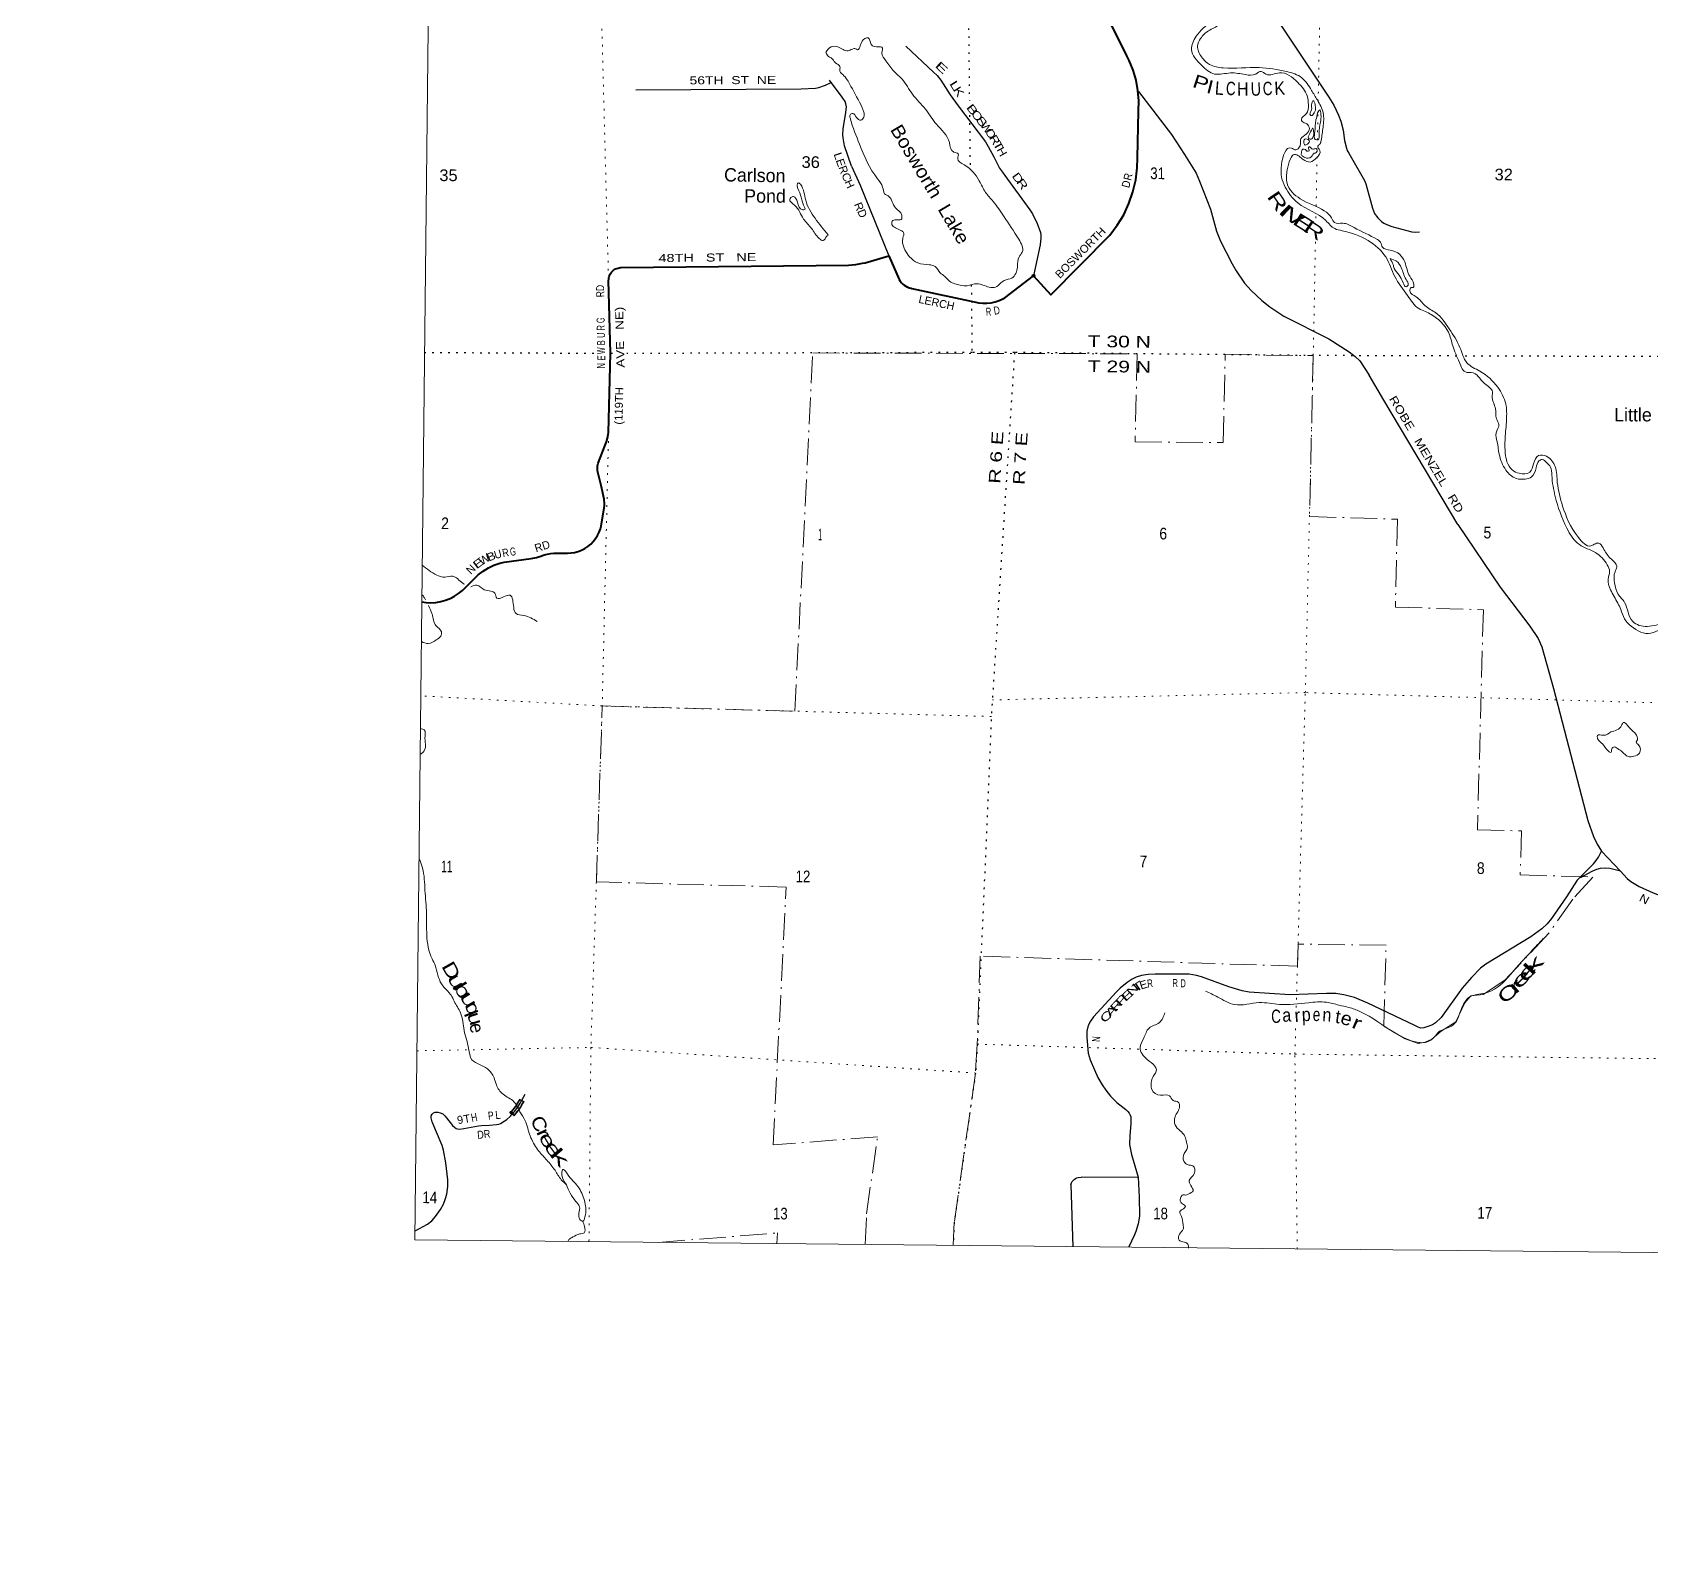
# Model space of a CAD drawing. Header units: feet. Extents: x -1048576 to 137166, y -268550 to 2097152.
# Drawn here: x -252344 to -228059, y 180331 to 203041 of the extents above; entities that cross this region are included whole.
import ezdxf
from ezdxf.enums import TextEntityAlignment as Align

# ---------------------------------------------------------------- set-up
doc = ezdxf.new("R2010")
doc.units = ezdxf.units.FT
doc.header["$LTSCALE"] = 80
doc.header["$PDMODE"] = 32
doc.header["$PDSIZE"] = 40
doc.linetypes.add('DOT_DASHED', pattern=[7.7, 5, -1.2, 0.3, -1.2])
doc.linetypes.add('DOTTED', pattern=[1.5, 0.3, -1.2])
for name, color, linetype, lineweight in [('26', 7, 'Continuous', 40), ('29', 7, 'Continuous', 25), ('31', 7, 'Continuous', 13), ('39', 7, 'Continuous', 13), ('4', 7, 'Continuous', 13), ('44', 7, 'DOT_DASHED', 13), ('6', 7, 'DOTTED', 25), ('7', 7, 'DOTTED', 13)]:
    doc.layers.add(name, color=color, linetype=linetype, lineweight=lineweight)
for name, color, linetype in [('27', 7, 'Continuous'), ('30', 7, 'Continuous'), ('41', 7, 'Continuous')]:
    doc.layers.add(name, color=color, linetype=linetype)

msp = doc.modelspace()

# ---------------------------------------------------------------- linework, layer by layer
at = {"layer": '26'}
for points in [[(-238027.38, 198980.15), (-237965.61, 198986.93), (-237904.88, 199000.13), (-237845.87, 199019.6), (-237789.22, 199045.14), (-237760.32, 199061.06), (-237327.63, 199390.52), (-237068.66, 199104.93), (-236184.44, 200000.13), (-236072.75, 200147.37), (-235977.07, 200305.48), (-235898.44, 200472.72), (-235837.71, 200647.27), (-235795.57, 200827.21), (-235772.47, 201010.56), (-235767.91, 201161.83), (-235756.8, 201857.98), (-235751.75, 202014.46), (-235763.08, 202170.6), (-235790.67, 202324.7), (-235834.22, 202475.08), (-235893.25, 202620.08), (-235927.6, 202688.62), (-236172.26, 203175.41)], [(-246501.19, 194500.02), (-246440.07, 194490.82), (-246366.11, 194487.49), (-246292.2, 194491.92), (-246219.16, 194504.04), (-246147.79, 194523.74), (-246078.86, 194550.78), (-246013.15, 194584.89), (-245951.35, 194625.67), (-245894.16, 194672.69), (-245659.75, 194906.72), (-245585.31, 194962.98), (-245505.4, 195011.15), (-245420.89, 195050.71), (-245332.71, 195081.21), (-245269.03, 195097.05), (-244863.96, 195149.51), (-244783.65, 195165.88), (-244705.49, 195190.56), (-244682.64, 195199.52), (-244625.57, 195216.5), (-244567.05, 195227.42), (-244525.43, 195231.39), (-244320.77, 195229.8), (-244265.94, 195233.03), (-244211.74, 195241.96), (-244158.78, 195256.51), (-244107.62, 195276.52), (-244058.84, 195301.77), (-244012.97, 195331.97), (-243970.5, 195366.81), (-243931.91, 195405.89), (-243897.61, 195448.8), (-243867.99, 195495.05), (-243843.36, 195544.15), (-243824, 195595.55), (-243812.86, 195636.16), (-243768.07, 195908.9), (-243763.9, 195947.23), (-243763.76, 195985.78), (-243767.66, 196024.13), (-243770.27, 196038.99), (-243813.37, 196246.34), (-243866.8, 196466.14), (-243870.08, 196489.78), (-243870.86, 196513.63), (-243869.15, 196537.43), (-243864.96, 196560.93), (-243859.31, 196581), (-243754.04, 196848.03), (-243733.17, 196900.6), (-243717.91, 196955.07), (-243708.43, 197010.83), (-243705.67, 197042.66), (-243674.48, 198227.72), (-243701.37, 199321.54), (-243701, 199340.89), (-243698.61, 199360.09), (-243694.23, 199378.94), (-243687.9, 199397.23), (-243679.69, 199414.75), (-243669.7, 199431.32), (-243658.03, 199446.75), (-243644.81, 199460.89), (-243630.18, 199473.56), (-243614.31, 199484.63), (-243597.37, 199493.98), (-243579.55, 199501.51), (-243561.03, 199507.14), (-243542.03, 199510.8), (-243522.75, 199512.46), (-243513.56, 199512.53), (-240102.2, 199549), (-239996.24, 199557.82), (-239891.78, 199577.66), (-239855.45, 199587.27), (-239497.48, 199691.72), (-239344.39, 199332.63), (-239328.67, 199308.74), (-239310.54, 199286.62), (-239290.2, 199266.51), (-239267.87, 199248.64), (-239243.79, 199233.2), (-239218.23, 199220.37), (-239191.47, 199210.27), (-239163.8, 199203.03), (-239152.91, 199201.01), (-238151.35, 198986.07), (-238089.52, 198979.86), (-238027.38, 198980.15)]]:
    msp.add_lwpolyline(points, dxfattribs=at)
at = {"layer": '29'}
for p, q in [((-243292, 202181.6), (-240811.87, 202195.5)), ((-228524.52, 190460.12), (-228809.03, 190761.84)), ((-235758.55, 185868.71), (-236616.54, 185873.04)), ((-236768.15, 185759.77), (-236737.77, 184827.54))]:
    msp.add_line(p, q, dxfattribs=at)
for points in [[(-234069.42, 203828.87), (-232902.31, 202068.95), (-232825.3, 201951.35), (-232756.42, 201801.31), (-232719.94, 201708.04), (-232683.47, 201574.22), (-232663.2, 201420.13), (-232634.84, 201306.58), (-232623.69, 201271.11), (-232602.42, 201229.54), (-232561.9, 201160.6), (-232367.38, 200819.97), (-232346.1, 200770.3), (-232245.81, 200406.34), (-232213.38, 200323.22), (-232187.04, 200286.73), (-232164.76, 200260.36), (-232108.02, 200203.6), (-232073.57, 200181.29), (-232018.87, 200154.93), (-231954.02, 200130.6), (-231654.15, 200049.49), (-231601.46, 200045.45), (-231540.68, 200049.49)], [(-239246.48, 202831.86), (-238831.08, 202442.03), (-238774.34, 202393.37), (-238717.61, 202324.43), (-238579.82, 202105.45), (-238458.25, 201939.19), (-238048.95, 201399.86), (-238008.42, 201330.92), (-237923.32, 201176.82), (-237838.22, 201002.45), (-237794.65, 200942.65), (-237761.22, 200897.02), (-237384.34, 200382.02), (-237346.85, 200320.18), (-237274.92, 200175.2), (-237243.51, 200097.15), (-237225.28, 200038.35), (-237219.2, 200003.88), (-237219.2, 199959.28), (-237230.34, 199854.85), (-237327.63, 199390.52)], [(-240060.13, 201032.79), (-240162.32, 201337.03), (-240186.64, 201458.69), (-240189.68, 201504.31), (-240182.58, 201596.56), (-240146.11, 201839.87), (-240134.97, 201926.05), (-240142.06, 201969.64), (-240154.22, 202002.08), (-240198.79, 202066.96), (-240387.07, 202326.44)], [(-240811.87, 202195.5), (-240598.98, 202205.86), (-240551.36, 202214.98), (-240518.94, 202223.09), (-240492.6, 202233.23), (-240449.04, 202250.46), (-240363.42, 202288.26)], [(-235753.72, 202155.35), (-235260.8, 201509.4), (-235066.28, 201209.32), (-234890, 200927.48), (-234839.34, 200811.91), (-234677.24, 200390.17), (-234584.03, 200061.71), (-234523.24, 199911.66), (-234351.01, 199569.01), (-234288.2, 199465.59), (-234164.6, 199281.09), (-234067.34, 199167.54), (-233907.26, 199019.53), (-233783.66, 198924.23), (-233574.95, 198784.33), (-232902.24, 198443.69), (-232594.24, 198249.04), (-232503.06, 198178.09), (-232434.17, 198113.21), (-232297.7, 197901.17)], [(-240060.13, 201032.79), (-239930.26, 200749.84), (-239497.48, 199691.72)], [(-230966.3, 195659.89), (-232077.19, 197526.62), (-232297.7, 197901.17)], [(-230966.3, 195659.89), (-230330.91, 194719.03), (-229885.13, 194135.08), (-229761.53, 193950.57), (-229706.82, 193826.89), (-229528.51, 193202.39), (-229017.89, 191223.47), (-228928.74, 190980.15), (-228875.06, 190867.66), (-228809.03, 190761.84)], [(-229174.04, 190325.12), (-229033.11, 190472.28), (-228931.8, 190569.61), (-228891.27, 190620.3), (-228854.8, 190668.96), (-228809.03, 190761.84)], [(-228524.52, 190460.12), (-228686.62, 190500.67), (-228751.46, 190508.78), (-228832.51, 190502.69), (-228887.22, 190486.47), (-228956.11, 190458.09), (-229132.4, 190362.79)], [(-228524.52, 190460.12), (-228426.13, 190352.77), (-228371.42, 190306.14), (-228246.8, 190232.12), (-228036.07, 190134.8), (-227947.93, 190099.32), (-227809.12, 190061.8), (-227647.02, 190033.42), (-226295.1, 189845.91)], [(-229174.04, 190325.12), (-229335.02, 190076.89), (-229561.96, 189752.48), (-229624.78, 189669.35), (-229707.85, 189598.38), (-229869.95, 189476.73), (-230544.7, 189065.13), (-230623.72, 189006.32), (-230761.51, 188868.45), (-230899.3, 188706.24), (-231215.39, 188268.28), (-231300.5, 188187.18), (-231345.08, 188158.79), (-231401.81, 188138.51), (-231476.78, 188112.16), (-231525.41, 188108.11), (-231572.02, 188126.35), (-231612.54, 188146.62), (-232317.68, 188479.15), (-232516.26, 188564.32), (-232674.3, 188608.92), (-232795.88, 188625.14), (-232933.67, 188625.14), (-233484.81, 188608.92), (-234094.72, 188647.44), (-234198.06, 188665.69), (-234400.23, 188728.47)], [(-234400.23, 188728.47), (-234807.97, 188874.53), (-234884.97, 188898.87), (-234994.38, 188915.09), (-235503.4, 188916.13), (-235610.37, 188911.03), (-235711.68, 188894.81), (-235788.68, 188870.48), (-235850.91, 188843.8), (-235925.97, 188793.73), (-236031.83, 188704.22), (-236084.52, 188651.5), (-236428.98, 188274.37), (-236473.56, 188213.54), (-236510.03, 188144.6), (-236530.29, 188063.5), (-236530.29, 187966.17), (-236510.03, 187730.97), (-236481.66, 187633.65), (-236412.77, 187479.55), (-236364.14, 187366), (-236299.3, 187256.51), (-236245.6, 187176.43), (-236172.66, 187089.25), (-236134.16, 187044.64), (-236080.46, 186992.93), (-235942.68, 186887.49), (-235915.32, 186858.1), (-235893.03, 186829.71), (-235878.85, 186801.33), (-235870.74, 186777), (-235868.72, 186730.36), (-235869.73, 186672.57), (-235885.94, 186498.19), (-235889.99, 186364.37), (-235861.63, 186210.27), (-235758.79, 185873.21), (-235742.58, 185571.09)], [(-246604.97, 185068.54), (-246418.56, 185165.08), (-246354.73, 185214.77), (-246296.98, 185282.68), (-246223.02, 185389.14), (-246179.46, 185469.22), (-246146.02, 185551.35), (-246126.77, 185619.27), (-246113.6, 185729.78), (-246114.61, 185830.14), (-246142.98, 186085.62), (-246179.46, 186276.23), (-246199.72, 186345.15), (-246284.82, 186547.91), (-246349.66, 186702.01), (-246362.85, 186759.82), (-246361.82, 186791.23), (-246346.64, 186818.62), (-246329.4, 186835.83), (-246302.06, 186844.98), (-246264.56, 186848), (-246227.09, 186838.9), (-246187.56, 186819.61), (-246156.17, 186792.26), (-246130.82, 186762.84), (-246041.67, 186645.24), (-246012.3, 186619.91), (-245985.96, 186603.69), (-245968.72, 186596.58), (-245937.33, 186593.56), (-245871.46, 186600.63), (-245653.65, 186644.25), (-245608.04, 186649.29), (-245486.47, 186653.35), (-245385.15, 186661.46), (-245348.95, 186668.44), (-245321.34, 186678.72), (-245267.63, 186710.12), (-245230.8, 186736.59), (-245174.42, 186787.17), (-245158.23, 186805.45), (-245113.65, 186858.16), (-245069.07, 186914.94), (-245026.52, 186979.82), (-244954.93, 187117.34)], [(-236768.15, 185759.77), (-236761.29, 185788.57), (-236748.63, 185808.33), (-236720.26, 185836.71), (-236697.46, 185851.42), (-236677.71, 185861.04), (-236662, 185867.64), (-236616.54, 185873.04)], [(-235742.58, 185571.09), (-235740.55, 185292.3), (-235748.66, 185227.42), (-235760.81, 185172.67), (-235793.23, 185059.12), (-235815.52, 185008.43), (-235905.83, 184818.76)]]:
    msp.add_lwpolyline(points, dxfattribs=at)
at = {"layer": '29', "linetype": 'DOTTED', "lineweight": 100}
msp.add_arc((-246042.07, 187598.46), 1188.01, 318.82134, 331.01002, dxfattribs=at)
at = {"layer": '29'}
msp.add_point((-237327.63, 199390.52), dxfattribs=at)
at = {"layer": '31'}
for p, q in [((-245035.95, 187040.42), (-244969.87, 187004.94)), ((-245032.81, 187029.65), (-244980.82, 187001.74)), ((-245119.53, 186791.73), (-245176.27, 186840.79)), ((-245120.34, 186803.01), (-245164.97, 186841.6))]:
    msp.add_line(p, q, dxfattribs=at)
for radius, start, end in [(1150.51, 318.82134, 331.01004), (1158.51, 319.20863, 330.59491), (1217.51, 319.20589, 330.65171), (1225.51, 318.82134, 331.01002)]:
    msp.add_arc((-246042.07, 187598.46), radius, start, end, dxfattribs=at)
msp.add_point((-245164.97, 186841.6), dxfattribs=at)
at = {"layer": '39'}
for p, q in [((-246523.55, 192600.94), (-246508.76, 192595.07)), ((-246543.92, 190634.11), (-246535.37, 190632.81))]:
    msp.add_line(p, q, dxfattribs=at)
for points in [[(-139726.18, 284721.75), (-139786.61, 284683.23), (-139865.18, 284636.58), (-139935.68, 284589.96), (-139981.99, 284555.51), (-140024.23, 284506.92), (-140030.24, 284490.75), (-140030.24, 284490.75), (-140086.75, 284492.64)], [(-234856.07, 204272.02), (-234707.74, 204174.06), (-234507.51, 204015.2), (-234463.61, 203712.35), (-234466.17, 203393.72), (-234544.63, 203160.39), (-234704.59, 203064.83), (-234824.42, 202948.79), (-234869.66, 202836.2), (-234808.51, 202672.37), (-234688.52, 202558.5), (-234483.38, 202508.51), (-233945.32, 202512.4), (-233530.69, 202452.71), (-233305.74, 202360.21), (-233160.16, 202171.52), (-233072.66, 202027.66), (-232985.54, 201835.39), (-232987.28, 201619.61), (-233015.1, 201418.15), (-233037.72, 201361.86), (-233066.14, 201335.86), (-233036.45, 201269.08), (-233083.67, 201160.54), (-233178.9, 201096.75), (-233283.38, 201133.86), (-233347.46, 201184.77), (-233415.75, 201211.52), (-233474.74, 201143.41), (-233524.43, 200978.42), (-233526.07, 200774.74), (-233328.43, 200545.32), (-232969.18, 200365.06), (-232859.2, 200259.33), (-232813.42, 200188.39), (-232690.58, 200179.37), (-232521.84, 200113.52), (-232170.65, 199933.32), (-232124.61, 199894.65), (-232094.99, 199819.8), (-231978.48, 199774.53), (-231837.93, 199710.92), (-231762.27, 199597.39), (-231687.43, 199383.04), (-231625.92, 199263.57), (-231634.36, 199217.25), (-231666.63, 199213.47), (-231685.15, 199165.21), (-231591.16, 199075.74), (-231461.25, 198943.65), (-231294.88, 198833.45), (-231095.3, 198593.93), (-230934.33, 198314.37), (-230829.37, 198085.66), (-230634.93, 197959.11), (-230366.84, 197719.06), (-230247.96, 197468.06), (-230235.77, 197229.99), (-230256.16, 196949.82), (-230253.92, 196727.96), (-230228.73, 196602.72), (-230149.13, 196479.08), (-230044.75, 196427.86), (-229887.44, 196444.79), (-229830, 196571.39), (-229754.43, 196695.85), (-229637.66, 196682.84), (-229505.91, 196528.54), (-229473.57, 196290.32), (-229393.8, 195936.77), (-229157.79, 195467.05), (-228969.39, 195340.55), (-228918.82, 195364.36), (-228850.18, 195379.96), (-228786.27, 195308.88), (-228678.7, 195154.77), (-228581, 195024.94), (-228607.78, 194952.55), (-228615.19, 194783.2), (-228564.12, 194619.44), (-228464.4, 194491.61), (-228411.18, 194343.98), (-228341.76, 194206.3), (-228124.73, 194132.01), (-227862.5, 194164.26), (-227671.7, 194086.15), (-227483.15, 193977.8), (-226944.73, 193775.98), (-226854.69, 193696.62), (-226867.5, 193607.99), (-226856.56, 193464.71), (-226793.87, 193242.38), (-226674.45, 193057.93), (-226639.64, 192876.16), (-226538.78, 192639.41), (-226396.17, 192331.76), (-226404.67, 192277.38)], [(-225252.94, 191665.43), (-225275.15, 191909.63), (-225312.08, 192077.3), (-225384.28, 192120.22), (-225579.46, 192156.02), (-225666.69, 192084.09), (-225821.17, 191917.9), (-225942.43, 191874.47), (-226061.74, 191822.96), (-226180.65, 191819.85), (-226460.28, 192128.57), (-226555.16, 192357.2), (-226540.5, 192425.65), (-226556.1, 192490.31), (-226703.07, 192757.66), (-226795.64, 193022.57), (-226903.82, 193352.14), (-226966.6, 193562.37), (-226965.65, 193681.35), (-227088.04, 193746.84), (-227590.06, 193964.51), (-227925.63, 194082.07), (-228069.14, 194028.73), (-228364.51, 194133.88), (-228466.36, 194247.6), (-228521.68, 194385.17), (-228567.26, 194480.31), (-228674.44, 194682.82), (-228711.44, 194842.43), (-228690.4, 194953.19), (-228725.84, 195056.32), (-228901.69, 195239.19), (-229142.55, 195358.03), (-229331.97, 195607.56), (-229505.47, 196082.84), (-229555.31, 196399.86), (-229576.5, 196521.02), (-229634.4, 196588.03), (-229700.5, 196636.94), (-229749.06, 196613.12), (-229790.17, 196512.6), (-229859.8, 196373.98), (-229956.78, 196342.47), (-230089.72, 196349.55), (-230243.86, 196475.79), (-230344.71, 196714.54), (-230377.45, 196902.36), (-230390.48, 197035.56), (-230349.19, 197158.26), (-230384.75, 197247.28), (-230401.7, 197394.63), (-230450.54, 197584.58), (-230445.98, 197651.1), (-230563.88, 197773.02), (-230764.03, 197941.96), (-230832.54, 197942.5), (-230942.2, 198088.55), (-231040.93, 198339.39), (-231107.78, 198545.62), (-231365.6, 198809.8), (-231451.89, 198854.84), (-231548.26, 198897.94), (-231719.99, 199092.88), (-231911.12, 199380.74), (-232047.8, 199674.23), (-232311.83, 199918.29), (-232699.55, 200066.5), (-232812.14, 200097.63), (-232944.17, 200217.64), (-233365.2, 200483.08), (-233554.72, 200720.51), (-233610.46, 201055.73), (-233461.34, 201306.66), (-233395.07, 201277.91), (-233338.28, 201323.86), (-233325.75, 201378.21), (-233321.18, 201444.73), (-233238, 201514.67), (-233190.96, 201601.02), (-233232.73, 201667.9), (-233300.93, 201706.75), (-233310.78, 201735.06), (-233237.53, 201823.23), (-233206.26, 201952.06), (-233225.32, 202087.33), (-233366.76, 202290.1), (-233641.66, 202435.42), (-233843.34, 202414.8), (-233915.55, 202455.7), (-233996.47, 202415.99), (-234151.71, 202407.11), (-234375.17, 202433.05), (-234613.09, 202416.74), (-234809.51, 202547.34), (-234958.75, 202782.44), (-234890.63, 202983.59), (-234661.19, 203199.61)], [(-240446.21, 202740.33), (-240362.91, 202824.39), (-240264.18, 202823.62), (-240111.51, 202763.95), (-240044.8, 202789.65), (-239998.41, 202795.34), (-239968.3, 202780.99), (-239927.51, 202841.18), (-239858.13, 202949.54), (-239809.69, 202959.25), (-239764.14, 202860.08), (-239649.58, 202822.89), (-239603.26, 202818.49), (-239601.95, 202731.76), (-239544.44, 202616.36), (-239420.81, 202454.06), (-239300.84, 202338.18), (-239145.46, 202115.13), (-238951.81, 201889.77), (-238786.37, 201664.62), (-238591.11, 201388.83), (-238525.77, 201245.14), (-238459.47, 201220.42), (-238466.07, 201151.9), (-238370.12, 201056.37), (-238142.36, 200812.59), (-238047.02, 200640.43), (-237935.26, 200506.46), (-237769.87, 200275.26), (-237550.92, 199938.79), (-237498.06, 199746.78), (-237544.97, 199676.56), (-237570.4, 199521.47), (-237654.35, 199356.75), (-237769.51, 199319.33), (-237897.25, 199221.5), (-237993.98, 199220.23), (-238176.94, 199272.07), (-238326.31, 199240.96), (-238489.34, 199264.41), (-238569.68, 199297.3), (-238663.7, 199382.74), (-238727.77, 199433.65), (-238805.59, 199529.04), (-238890.01, 199555.92), (-239065.1, 199583.49), (-239187.27, 199677.21), (-239292.34, 199891.8), (-239287.77, 199958.32), (-239279.06, 200038.92), (-239317.11, 200069.47), (-239399.41, 200108.42), (-239453.39, 200161.28), (-239448.97, 200209.65), (-239394.39, 200231.41), (-239313.76, 200234.81), (-239305.16, 200301.3), (-239398.99, 200410.93), (-239448.63, 200502.07), (-239492.38, 200575.01), (-239562.53, 200621.94), (-239591.95, 200720.99), (-239667.55, 200842.58), (-239939.41, 201365.01), (-240079.32, 201757.35), (-240080.94, 201805.76), (-240038.47, 201825.6), (-239984.53, 201766.7), (-239918.38, 201723.83), (-239875.68, 201771.9), (-239875.07, 201846.52), (-239940.37, 201996.26), (-240111.15, 202308.17), (-240172.95, 202391.33), (-240232.85, 202460.37), (-240232.31, 202526.91), (-240300.36, 202583.91), (-240362.24, 202656.99), (-240414.39, 202687.65), (-240432.26, 202720.06), (-240446.21, 202740.33)], [(-233101.7, 201925.03), (-233119.25, 201997.77), (-233131.2, 202013.99), (-233155.66, 201979.9), (-233160.52, 201877.08), (-233177.26, 201800.58), (-233163.22, 201792.4), (-233120.56, 201834.42), (-233102.09, 201876.63), (-233101.7, 201925.03)], [(-233068.17, 201834.01), (-233035.56, 201880.15), (-233018.01, 201807.41), (-233024.95, 201696.54), (-233046.58, 201513.18), (-233063.36, 201430.63), (-233103.63, 201434.97), (-233112.99, 201523.78), (-233103.91, 201650.77), (-233093.21, 201727.32), (-233068.17, 201834.01)], [(-233206.02, 201482.15), (-233160.93, 201576.59), (-233144.56, 201606.71), (-233129, 201559.47), (-233135.49, 201481.61), (-233164.05, 201439.48), (-233196.24, 201445.78), (-233212.21, 201464.05), (-233206.02, 201482.15)], [(-233310.81, 201230.87), (-233288.18, 201289.18), (-233251.96, 201282.85), (-233227.97, 201258.47), (-233197.7, 201264.28), (-233203.34, 201314.74), (-233195.21, 201322.75), (-233153.13, 201294.19), (-233128.98, 201289.97), (-233088.61, 201297.72), (-233082.99, 201245.24), (-233131.55, 201221.42), (-233149.92, 201191.31), (-233232.83, 201155.65), (-233283.03, 201178.22), (-233312.99, 201210.72), (-233310.81, 201230.87)], [(-233226.51, 201439.96), (-233196.43, 201421.58), (-233194.64, 201393.33), (-233221.07, 201365.3), (-233255.43, 201351.45), (-233273.36, 201377.81), (-233273.03, 201418.14), (-233260.76, 201440.23), (-233226.51, 201439.96)], [(-240409.81, 200005.35), (-240605.29, 200252.91), (-240746.19, 200522.23), (-240824.86, 200762.83), (-240850.89, 200783.2), (-240871.12, 200773.27), (-240873.44, 200734.97), (-240824.14, 200601.48), (-240777, 200449.86), (-240759.4, 200383.17), (-240789.64, 200381.39), (-240871.35, 200494.96), (-240927.08, 200580.1), (-240969.55, 200562.28), (-240983.83, 200540.2), (-240914.04, 200448.91), (-240778.68, 200242.15), (-240658.9, 200102.07), (-240543.25, 199949.91), (-240483.03, 199921.21), (-240448.48, 199957.24), (-240421.98, 199995.36), (-240409.81, 200005.35)], [(-231981.52, 199647.5), (-231885.11, 199608.43), (-231813.33, 199513.08), (-231742.21, 199337.08), (-231712.66, 199252.14), (-231741.1, 199224.13), (-231784.94, 199284.97), (-231846.48, 199400.4), (-231920.22, 199501.81), (-231935.89, 199558.4), (-231981.52, 199647.5)], [(-246497.84, 195048.48), (-246280.61, 194902.17), (-246157.94, 194870.96), (-246042.95, 194886.21), (-245890.66, 194780.15), (-245864.36, 194764.59)], [(-246443.32, 194534.89), (-246470.7, 194568.86), (-246489.3, 194596.77), (-246501.54, 194600.4)], [(-245769.91, 194724.54), (-245677.3, 194750.26), (-245567.01, 194682.85), (-245466.43, 194661.91), (-245408.25, 194629.19), (-245378.61, 194556.35), (-245279.73, 194573.74), (-245180.79, 194599.19), (-245125.85, 194415.24), (-245090.31, 194324.21), (-244975.68, 194295.08), (-244867.15, 194259.96), (-244774.9, 194204.79)], [(-246507.99, 193903.6), (-246405.74, 193876.62), (-246286.42, 193930.14), (-246219.46, 193988.11), (-246208.88, 194050.55), (-246290.75, 194143.95), (-246349.8, 194317.85), (-246403.19, 194443.3), (-246404.93, 194447.54)], [(-246508.76, 192595.07), (-246470.58, 192582.37), (-246457.5, 192455.21), (-246446.35, 192338.16), (-246483.35, 192247.69), (-246526.53, 192215.38)], [(-228673.5, 192549.1), (-228509.49, 192646.64), (-228486.98, 192688.82), (-228386.88, 192607.37), (-228296.93, 192517.94), (-228273.43, 192433.05), (-228289.82, 192398.9), (-228255.91, 192356.28), (-228240.8, 192231.13), (-228325.8, 192185.4), (-228408.46, 192179.99), (-228500.58, 192251.29), (-228568.7, 192300.22), (-228633, 192322.91), (-228659.56, 192278.74), (-228667.89, 192244.52), (-228706.05, 192260.96), (-228795.84, 192370.56), (-228869.75, 192451.8), (-228871.4, 192496.18), (-228784.73, 192499.54), (-228673.5, 192549.1)], [(-246535.37, 190632.81), (-246493.33, 190509.33), (-246455.74, 190172.25), (-246432.31, 189829.22), (-246428.88, 189504.5), (-246349.16, 189144.9), (-246303.56, 189051.77), (-246262.45, 188902.21), (-246209.09, 188772.73), (-246099.47, 188643.78), (-246064.44, 188602.92), (-246017.73, 188509.5), (-245922.41, 188338.92), (-245868.14, 188072.29), (-245801.8, 187801.53), (-245750.78, 187631.73), (-245638.49, 187562.29), (-245520.13, 187496.83), (-245420.47, 187360.94), (-245385.03, 187257.81), (-245285.42, 187115.86), (-245123.1, 187003.68), (-245047.07, 186879.06)], [(-229683.83, 189453.17), (-229866.78, 189254.93), (-229990.78, 189120.77), (-230082.27, 189020.65), (-230218.57, 188860.36), (-230558.94, 188633.1), (-230795.21, 188570.4), (-230934.13, 188335.52), (-230981.39, 188222.94), (-231058.64, 188138.84), (-231250.78, 188051.6), (-231319.95, 187969.45), (-231433.37, 187897.72), (-231624.73, 187907.28), (-231909.85, 188034.53), (-232433.19, 188357.24), (-232599.96, 188417.02), (-232748.79, 188452.46), (-232935.51, 188494.91), (-233206.32, 188488.38), (-233641.4, 188463.42), (-233943.45, 188489.96), (-234314.46, 188460.57), (-234565.44, 188573.44), (-234750.12, 188661.6)], [(-235359.29, 188335.58), (-235441.06, 188191.01), (-235596.89, 188107.52), (-235676.71, 187954.86), (-235732.24, 187816.14), (-235622.86, 187635.8), (-235510.8, 187538.13), (-235487.03, 187487.52), (-235534.23, 187381), (-235565.48, 187254.19), (-235553.93, 187187.55), (-235423.65, 187099.82), (-235290.71, 187092.73), (-235234.86, 187021.71), (-235158.49, 186996.92), (-235138.86, 186932.23), (-235206.62, 186775.45), (-235205.58, 186654.44), (-235129.7, 186569.15), (-235057.84, 186483.89), (-235034.34, 186399), (-235018.86, 186320.23), (-235082.33, 186195.68), (-235058.99, 186090.63), (-235010.91, 186055.97), (-234940.5, 186041.31), (-234915.2, 185930.19), (-234992.64, 185821.89), (-234969.08, 185745.07), (-234935.45, 185668.17), (-235010.41, 185618.33), (-235050.82, 185604.53), (-235083.03, 185608.81), (-235129.97, 185534.56), (-235094.22, 185469.75), (-235050.19, 185433.1), (-235080.69, 185399.05), (-235133.42, 185357.11), (-235111.85, 185282.33), (-235084.63, 185159.09), (-235085.17, 185092.54), (-235140.18, 185018.35), (-235144.94, 184927.64), (-235088.73, 184900.98), (-235016.45, 184868.15), (-235006.64, 184835.81), (-235007.49, 184809.43)], [(-245047.07, 186879.06), (-245031.61, 186853.73), (-244958.08, 186726.11), (-244877.37, 186489.52), (-244766.16, 186286.98), (-244642.38, 186142.83), (-244522.64, 185998.72), (-244505.44, 185974.71)], [(-244505.44, 185974.71), (-244411.11, 185834.49), (-244335.16, 185757.27)], [(-244335.16, 185757.27), (-244402.45, 185909.05), (-244395.82, 185981.6), (-244279.91, 185861.36)], [(-244279.91, 185861.36), (-244130.22, 185683.07), (-244053.36, 185468.7), (-244065.22, 185246.95), (-244087.68, 185210.83), (-244131.8, 185237.39), (-244138.33, 185427.01), (-244196.08, 185512.16), (-244277.75, 185629.77), (-244335.16, 185757.27)], [(-244088.54, 185208.96), (-244064.13, 185131.99), (-244066.89, 185039.24), (-244135.55, 185021.62), (-244236.67, 184976.02), (-244289.32, 184944.16), (-244315.77, 184909.09)]]:
    msp.add_spline(points, degree=3, dxfattribs=at)
at = {"layer": '4'}
msp.add_lwpolyline([(-244583.22, 368785.28), (-214011.33, 368469.88), (-183439.04, 368196.52), (-152866.39, 367965.22), (-122293.46, 367775.97), (-91720.3, 367628.79), (-61146.96, 367523.64), (-30573.52, 367460.57), (0, 367439.54), (0, 183577.08), (-30826.42, 183598.29), (-61652.78, 183661.9), (-92479.02, 183767.9), (-123305.1, 183916.31), (-154130.93, 184107.12), (-184956.48, 184340.33), (-215781.67, 184615.95), (-246606.45, 184933.97)], close=True, dxfattribs=at)
msp.add_lwpolyline([(-244583.22, 368785.28), (-214011.33, 368469.88), (-183439.04, 368196.52), (-152866.39, 367965.22), (-122293.46, 367775.97), (-91720.3, 367628.79), (-61146.96, 367523.64), (-30573.52, 367460.57), (0, 367439.54), (0, 183577.08), (-30826.42, 183598.29), (-61652.78, 183661.9), (-92479.02, 183767.9), (-123305.1, 183916.31), (-154130.93, 184107.12), (-184956.48, 184340.33), (-215781.67, 184615.95), (-246606.45, 184933.97)], close=True, dxfattribs=at)
msp.add_lwpolyline([(-244583.22, 368785.28), (-214011.33, 368469.88), (-183439.04, 368196.52), (-152866.39, 367965.22), (-122293.46, 367775.97), (-91720.3, 367628.79), (-61146.96, 367523.64), (-30573.52, 367460.57), (0, 367439.54), (0, 183577.08), (-30826.42, 183598.29), (-61652.78, 183661.9), (-92479.02, 183767.9), (-123305.1, 183916.31), (-154130.93, 184107.12), (-184956.48, 184340.33), (-215781.67, 184615.95), (-246606.45, 184933.97)], close=True, dxfattribs=at)
msp.add_lwpolyline([(-244583.22, 368785.28), (-214011.33, 368469.88), (-183439.04, 368196.52), (-152866.39, 367965.22), (-122293.46, 367775.97), (-91720.3, 367628.79), (-61146.96, 367523.64), (-30573.52, 367460.57), (0, 367439.54), (0, 183577.08), (-30826.42, 183598.29), (-61652.78, 183661.9), (-92479.02, 183767.9), (-123305.1, 183916.31), (-154130.93, 184107.12), (-184956.48, 184340.33), (-215781.67, 184615.95), (-246606.45, 184933.97)], close=True, dxfattribs=at)
at = {"layer": '44'}
for points in [[(-239856.6, 184860.71), (-239833.38, 185324.14), (-239669.11, 186478.29), (-241233.13, 186354.49), (-241039.81, 190223.01), (-243885.41, 190300.16), (-243797.7, 192938.75), (-240908.01, 192860.4), (-240639.52, 198233.06), (-235773.88, 198220.74), (-235805.03, 196900.98), (-234484.98, 196887.76), (-234453.83, 198207.52), (-233133.77, 198194.3), (-233190.79, 195778.55), (-231871.33, 195740.29), (-231902.48, 194420.64), (-230583.01, 194382.38), (-230671.34, 191083.56), (-230011.61, 191064.43), (-230030.66, 190404.7), (-228940.77, 190373.1), (-229241.06, 190041.03), (-229597.69, 189534.58), (-230259.17, 188826.71), (-230587.04, 188613.77), (-230771.1, 188590.75), (-230863.13, 188487.16), (-230995.43, 188199.41), (-231214, 188061.29), (-231357.8, 187940.43), (-231455.59, 187894.39), (-231559.13, 187877.12), (-231754.69, 187946.18), (-232076.93, 188137.95), (-232041.93, 189350.3), (-233362, 189366.97), (-233371.53, 189036.9), (-238130.58, 189186.69), (-238172.11, 187867.34), (-238199.78, 187433.96), (-238518.05, 185197.84), (-238535.65, 184846.61)], [(-242955.06, 184894.07), (-241169.5, 185035.4), (-241177.54, 184874.88)]]:
    msp.add_lwpolyline(points, dxfattribs=at)
at = {"layer": '6'}
for p, q in [((-238289.17, 201800), (-238280.37, 200962.63)), ((-238262.4, 199253.51), (-238251.75, 198240.08)), ((-243924.18, 198225.58), (-246460.08, 198235.23)), ((-243645.16, 198224.52), (-243704.55, 198224.75))]:
    msp.add_line(p, q, dxfattribs=at)
for points in [[(-238344.59, 208746.89), (-238305.36, 203340.84), (-238291.41, 202012.84)], [(-230982.91, 198187.42), (-233133.77, 198194.3), (-237614.99, 198239.17), (-238251.75, 198240.08), (-243430.28, 198224.85)], [(-237614.99, 198239.17), (-237957.87, 192854.79), (-238172.11, 187867.34), (-238199.78, 187433.96), (-238518.05, 185197.84), (-238535.65, 184846.61)], [(-226424.67, 198171.6), (-227830.17, 198177.33), (-230881.69, 198187.09)]]:
    msp.add_lwpolyline(points, dxfattribs=at)
at = {"layer": '7'}
for p, q in [((-233071.43, 201423.71), (-233063.21, 201849.79)), ((-233090.54, 200433.3), (-233076.33, 201169.76)), ((-233094, 200253.95), (-233093.05, 200303.39))]:
    msp.add_line(p, q, dxfattribs=at)
for points in [[(-233060.2, 202005.69), (-233030, 203570.13), (-233039.75, 208862.14), (-233038.89, 214220.63), (-232989.71, 219574.7), (-233022.48, 222838.74)], [(-243682.28, 213667.72), (-243688.66, 208722.96), (-243811.71, 203454.17), (-243674.48, 198227.72), (-243797.7, 192938.75), (-243967.93, 187817.55), (-243996.15, 184905.39)], [(-233389.39, 188418.11), (-233253.09, 193139.25), (-233133.77, 198194.3), (-233098.65, 200013.25)], [(-237961.24, 192780.51), (-243797.7, 192938.75), (-246516.7, 193090.6)], [(-226788.31, 193000.65), (-227934.47, 192985.03), (-233253.09, 193139.25), (-237945.19, 193029.7)], [(-233374.37, 184792.27), (-233409.62, 187717.44), (-233397.73, 188129.33)], [(-246575.28, 187767.29), (-243967.93, 187817.55), (-238199.78, 187433.96)], [(-238172.11, 187867.34), (-233409.62, 187717.44), (-228025.83, 187649.43), (-225116.48, 187661.72)]]:
    msp.add_lwpolyline(points, dxfattribs=at)

# ---------------------------------------------------------------- texts
at = {"layer": '27'}
for s, rotation, width, p in [('R', 76.427, 0.9, (-235854.73, 200862.11)), ('D', 75.016, 0.9, (-235882.35, 200750.19)), ('R', 2.149, 0.7, (-238001.08, 198792.31)), ('D', 9.978, 0.8, (-237870.73, 198813.04)), ('G', 91.408, 0.6, (-243762.08, 198725.85)), ('R', 90.408, 0.65, (-243759.11, 198611.14)), ('U', 90.908, 0.65, (-243756.15, 198499.82)), ('B', 89.408, 0.7, (-243754.88, 198385.2)), ('W', 91.408, 0.6, (-243756.26, 198268.08)), ('E', 88.492, 0.7, (-243751.16, 198156.77)), ('N', 88.492, 0.65, (-243756.91, 198038.33)), ('(119TH ', 88.408, 1.05, (-243488.08, 197461.07)), ('B', 23.08, 1.2, (-245440.81, 195127.33)), ('U', 15.968, 0.95, (-245346.45, 195157)), ('R', 10.379, 0.85, (-245236.98, 195179.47)), ('G', 7.379, 0.7, (-245129.18, 195195.6)), ('E', 37.081, 1.55, (-245615.97, 195035.22)), ('W', 32.085, 1.1, (-245534.51, 195087.63))]:
    msp.add_text(s, height=120, rotation=rotation, dxfattribs=dict(at, width=width)).set_placement(p, align=Align.CENTER)
for s, rotation, width, p in [('BOSWORTH', 45.354, 1.05, (-236933.52, 199340.69)), ('48TH   ST   NE', 0.613, 1.35, (-242953.52, 199595.93)), ('RD', 91.408, 0.8, (-243766.12, 199070.23)), ('AVE   NE)', 91.408, 1.25, (-243462.31, 198013.69))]:
    msp.add_text(s, height=120, rotation=rotation, dxfattribs=dict(at, width=width)).set_placement(p)
for s, rotation, p in [('LERCH', 347.888, (-239060.95, 198986.95)), ('RD', 17.524, (-244789.88, 195242.56))]:
    msp.add_text(s, height=120, rotation=rotation, dxfattribs=at).set_placement(p)
msp.add_text('N', height=120, rotation=44.954, dxfattribs=at).set_placement((-245726.16, 194946.39), align=Align.CENTER)
at = {"layer": '30'}
for s, rotation, width, p in [('E', 316.819, 1.75, (-238748.97, 202467.83)), ('L', 302.18, 1.6, (-238558.3, 202212.06)), ('K', 302.18, 1.35, (-238500.93, 202120.89)), ('B', 307.195, 1.55, (-238295.11, 201846.78)), ('O', 307.195, 1.35, (-238224.04, 201756.35)), ('S', 307.195, 1.55, (-238156.03, 201669.06)), ('W', 307.195, 1.2, (-238082.91, 201576.9)), ('O', 303.695, 1.25, (-238022.82, 201491.2)), ('R', 300.451, 1.25, (-237962.48, 201397.7)), ('T', 298.909, 1.5, (-237910.49, 201312.47)), ('H', 298.909, 1.15, (-237856.35, 201222.81)), ('L', 288.566, 1.2, (-240312.8, 201166.68)), ('E', 289.066, 1.1, (-240277.08, 201067.05)), ('C', 294.654, 1.1, (-240188.05, 200846.31)), ('H', 294.654, 1.05, (-240142.13, 200743.49)), ('D', 306.197, 1.4, (-237612.72, 200821.1)), ('R', 306.197, 1.4, (-237545.76, 200729.6)), ('R', 292.245, 1.05, (-240001.46, 200406.05)), ('D', 292.245, 1.05, (-239952.97, 200302.49)), ('N', 331.791, 1.2, (-228197.09, 189989.71)), ('E', 42.556, 1.75, (-235884.46, 188558.5)), ('N', 42.556, 1.6, (-235802.15, 188639.95)), ('T', 33.556, 1.65, (-235734.1, 188680.39)), ('E', 17.535, 1.05, (-235663.27, 188701.93)), ('R', 7.096, 0.75, (-235574.38, 188718.23)), ('R', 0.378, 0.65, (-235204.55, 188724.41)), ('D', 0.378, 0.65, (-235085.6, 188719.6)), ('R', 47.592, 1.6, (-236044.51, 188407.3)), ('P', 47.592, 1.75, (-235965.26, 188491.02)), ('C', 47.592, 1.6, (-236197.21, 188242.63)), ('A', 47.592, 1.75, (-236119.48, 188322.19)), ('T', 10.825, 1.05, (-245816.14, 186689.45)), ('H', 10.806, 0.8, (-245707.42, 186709.76)), ('P', 5.636, 0.8, (-245462.64, 186736.77)), ('L', 5.578, 0.9, (-245355.59, 186745.69)), ('DR', 6.306, 0.85, (-245567.81, 186455.48))]:
    msp.add_text(s, height=120, rotation=rotation, dxfattribs=dict(at, width=width)).set_placement(p, align=Align.CENTER)
for s, rotation, width, p in [('56TH  ST  NE', 0.321, 1.3, (-242487.95, 202261.11)), ('ROBE   MENZEL   RD', 300.757, 1.25, (-232001.08, 197545.38)), ('N', 86.923, 0.7, (-236331.73, 187899.45))]:
    msp.add_text(s, height=120, rotation=rotation, dxfattribs=dict(at, width=width)).set_placement(p)
for s, rotation, p in [('R', 289.566, (-240236.31, 200961.48)), ('9', 11.325, (-245916.68, 186674.46))]:
    msp.add_text(s, height=120, rotation=rotation, dxfattribs=at).set_placement(p, align=Align.CENTER)
at = {"layer": '41'}
for s, rotation, width, p in [('P', 341.74, 1.3, (-234849.46, 202190.79)), ('I', 345.678, 1.25, (-234705.36, 202128.08)), ('L', 355.137, 0.9, (-234548.34, 202105.58)), ('C', 357.893, 0.75, (-234373.5, 202099.9)), ('H', 0.254, 0.9, (-234190.09, 202093.87)), ('U', 1.77, 0.8, (-233991.86, 202091.22)), ('C', 1.828, 0.75, (-233815.42, 202099.66)), ('K', 2.356, 0.9, (-233633.52, 202104.38)), ('R', 304.21, 1.55, (-233753.65, 200454.39)), ('I', 315.828, 2.3, (-233617.94, 200296.06)), ('V', 324.055, 1.6, (-233470.99, 200188.62)), ('E', 327.929, 1.7, (-233333.63, 200098.49)), ('R', 326.451, 1.55, (-233174.62, 199988.35)), ('k', 47.269, 2.2, (-229759.43, 188986.05)), ('D', 299.626, 1.4, (-246148.26, 188919.87)), ('e', 45.621, 2, (-229948.29, 188781.87)), ('e', 47.622, 1.95, (-229858.23, 188887.13)), ('u', 299.759, 1.6, (-246069.77, 188758.97)), ('b', 301.246, 1.6, (-245977.55, 188622.05)), ('C', 38.919, 1.55, (-230157.63, 188551.32)), ('r', 41.784, 2.1, (-230040.73, 188664.78)), ('u', 301.296, 1.65, (-245880.89, 188482.23)), ('q', 291.804, 1.35, (-245829.03, 188366.84)), ('u', 287.443, 1.3, (-245796.67, 188221.13)), ('C', 0.823, 0.75, (-233690.93, 188185.08)), ('a', 3.285, 0.9, (-233526.72, 188204.59)), ('p', 3.461, 0.9, (-233234.45, 188212.86)), ('e', 357.788, 0.75, (-233087.99, 188213.59)), ('n', 356.736, 0.9, (-232934.27, 188207.21)), ('e', 344.262, 1.1, (-232661.68, 188156.34)), ('r', 337.058, 1.45, (-232513.38, 188095.77)), ('C', 295.151, 1.2, (-244831.69, 186630.48)), ('r', 294.516, 1.5, (-244764.5, 186493.28)), ('e', 300.382, 1.5, (-244702.73, 186378.14)), ('e', 306.185, 1.7, (-244610.26, 186232.59)), ('k', 309.914, 2.05, (-244512.87, 186106.66))]:
    msp.add_text(s, height=200, rotation=rotation, dxfattribs=dict(at, width=width)).set_placement(p, align=Align.CENTER)
at = {"layer": '41', "width": 1.1}
msp.add_text('Bosworth  Lake', height=200, rotation=300.844, dxfattribs=at).set_placement((-239484.63, 201582.65))
at = {"layer": '41'}
msp.add_text('Carlson', height=200, rotation=359, dxfattribs=at).set_placement((-241971.96, 200806.34))
for s, p in [('Pond', (-241668.08, 200486.84)), ('Little Menzel', (-228621.4, 197206.57))]:
    msp.add_text(s, height=200, dxfattribs=at).set_placement(p)
for s, rotation, p in [('r', 5.277, (-233363.84, 188201.14)), ('t', 351.893, (-232776.59, 188181.18)), ('e', 283.745, (-245775.83, 188086.7))]:
    msp.add_text(s, height=200, rotation=rotation, dxfattribs=at).set_placement(p, align=Align.CENTER)
at = {"layer": '6', "width": 1.35}
for s, rotation, p in [('T 30 N', 359.426, (-236517.62, 198322.09)), ('T 29 N', 359.426, (-236516.31, 197946.81)), ('R 6 E', 86.356, (-237828.41, 196268.39)), ('R 7 E', 86.356, (-237466.06, 196250.64))]:
    msp.add_text(s, height=175, rotation=rotation, dxfattribs=at).set_placement(p)
at = {"layer": '7'}
for s, width, p in [('36', 1.05, (-240808.09, 201009.14)), ('35', 1.05, (-246240.48, 200811.33)), ('31', 0.85, (-235579.6, 200840.94)), ('32', 1.05, (-230414.47, 200822.35)), ('2', 0.9, (-246214.19, 195591.35)), ('1', 0.45, (-240560.18, 195423.02)), ('6', 0.9, (-235443.12, 195437.19)), ('5', 0.9, (-230581.5, 195452.14)), ('7', 0.9, (-235741.79, 190520.72)), ('11', 0.65, (-246213.6, 190446.38)), ('12', 0.85, (-240898.39, 190295.74)), ('8', 0.9, (-230680.95, 190420.09)), ('14', 0.85, (-246494.13, 185482.62)), ('13', 0.85, (-241238.12, 185239.53)), ('18', 0.85, (-235535.08, 185240)), ('17', 0.85, (-230672.33, 185250.17))]:
    msp.add_text(s, height=175, rotation=359.555, dxfattribs=dict(at, width=width)).set_placement(p)

doc.saveas('drawing.dxf')
